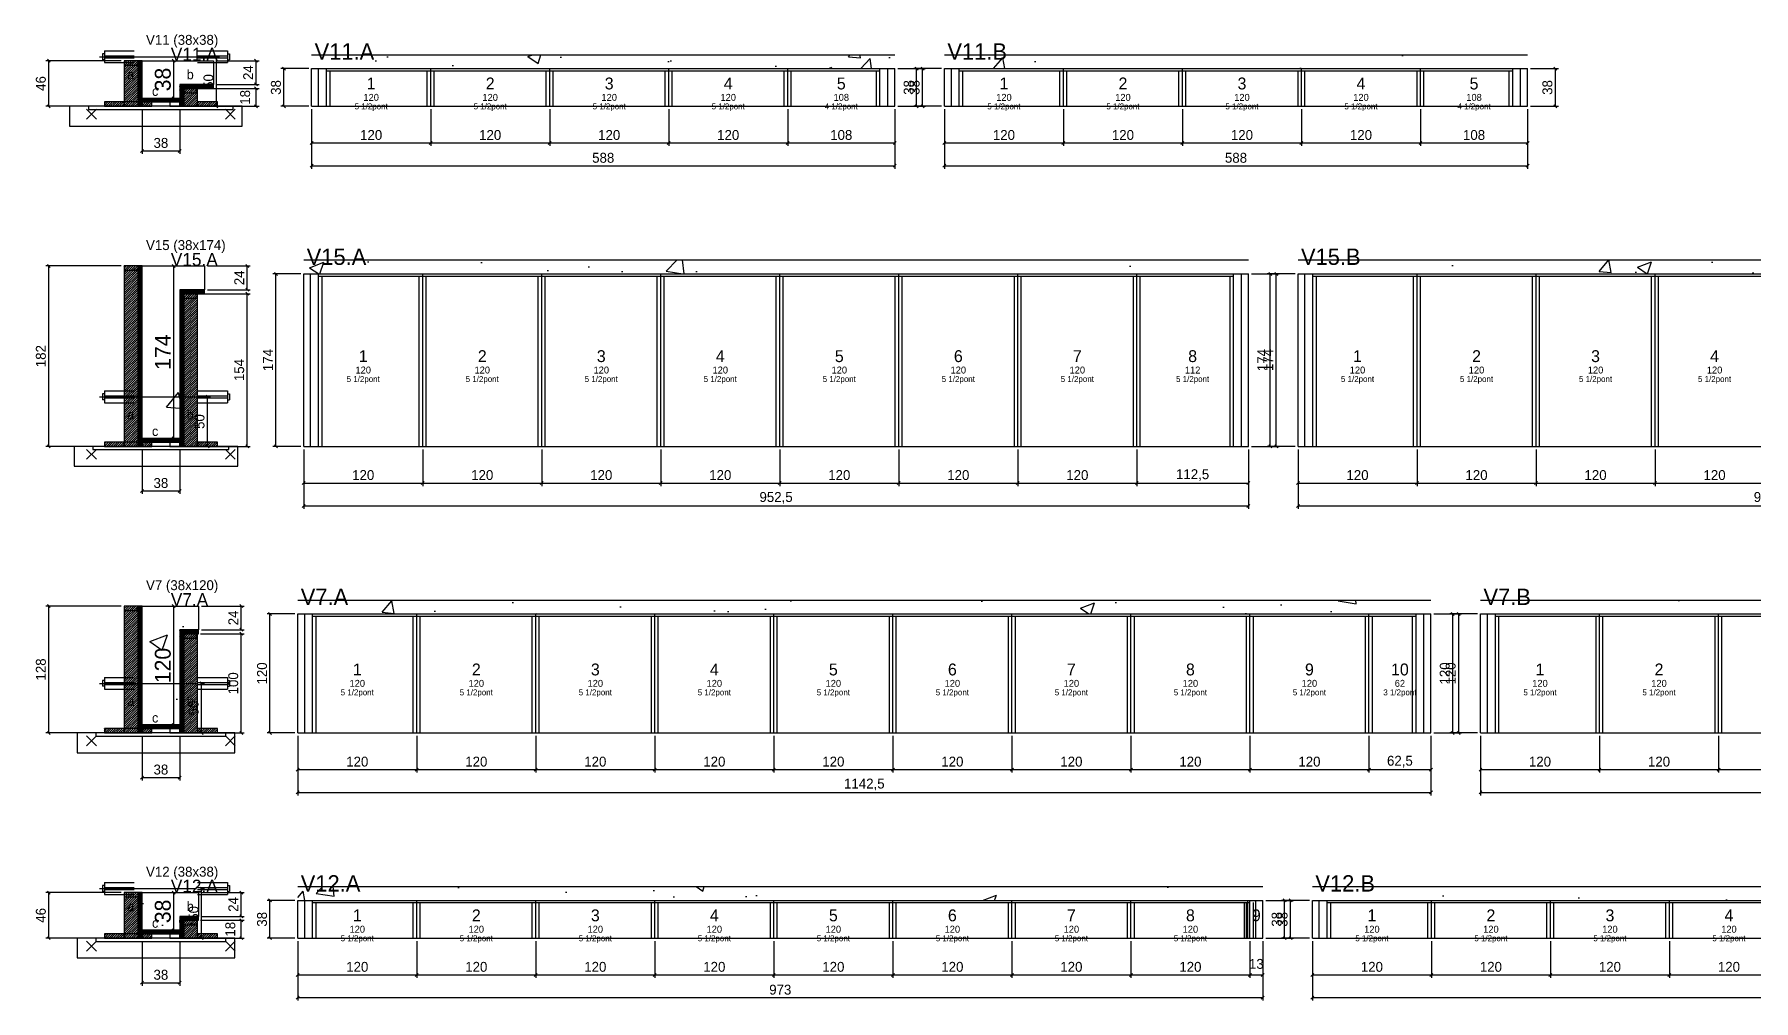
# Model space of a CAD drawing. Extents: x -69 to 3070, y -7854 to 1250.
# Drawn here: x -69 to 1665, y -1920 to -945 of the extents above; entities that cross this region are included whole.
import ezdxf
from ezdxf.enums import TextEntityAlignment as Align

# ---------------------------------------------------------------- set-up
doc = ezdxf.new("R2010")
doc.units = 0
for name, color, linetype in [('5', 5, 'Continuous'), ('barrote', 126, 'Continuous'), ('CONCRETO', 251, 'Continuous'), ('COTA', 241, 'Continuous'), ('Cota Seção (2x)', 241, 'Continuous'), ('detalhes', 7, 'Continuous'), ('Hachura', 251, 'Continuous'), ('Madeira', 126, 'Continuous'), ('NOMENCLATURA', 7, 'Continuous'), ('Painéis', 200, 'Continuous'), ('presilha', 224, 'Continuous'), ('SARR_2.2x7', 40, 'Continuous'), ('SARR_3.5x7', 81, 'Continuous'), ('SCO-LAJ', 224, 'Continuous'), ('TENSOR', 224, 'Continuous'), ('texto', 7, 'Continuous'), ('Texto Seção', 7, 'Continuous')]:
    doc.layers.add(name, color=color, linetype=linetype)
doc.dimstyles.new('PAINEL', dxfattribs={"dimtxt": 10, "dimasz": 3, "dimexe": 3, "dimexo": 3, "dimgap": 3, "dimtad": 1, "dimblk": 'OBLIQUE', "dimblk1": 'OBLIQUE', "dimcen": 2.5, "dimclrd": 4, "dimclre": 4, "dimclrt": 240, "dimazin": 3, "dimtfac": 1, "dimtmove": 0, "dimatfit": 3})
doc.dimstyles.new('SECAO2X', dxfattribs={"dimtxt": 16, "dimasz": 3, "dimexe": 3, "dimexo": 3, "dimgap": 3, "dimtad": 1, "dimblk": 'OBLIQUE', "dimblk1": 'OBLIQUE', "dimcen": 2.5, "dimclrd": 4, "dimclre": 4, "dimclrt": 240, "dimazin": 3, "dimtfac": 1, "dimtmove": 0, "dimatfit": 3})

# ---------------------------------------------------------------- blocks, each defined once
blk = doc.blocks.new('_OBLIQUE')
at = {"color": 0, "linetype": 'BYBLOCK'}
blk.add_line((-0.5, -0.5), (0.5, 0.5), dxfattribs=at)

msp = doc.modelspace()

# ---------------------------------------------------------------- hatches: boundary and pattern name
at = {"layer": 'Hachura'}
h = msp.add_hatch(dxfattribs=at)
h.set_pattern_fill('AR-CONC', scale=0.8)
h.paths.add_polyline_path([(211, -980), (799, -980), (799, -966), (211, -966)])
h = msp.add_hatch(dxfattribs=at)
h.set_pattern_fill('AR-CONC', scale=0.8)
h.paths.add_polyline_path([(849, -980), (1437, -980), (1437, -966), (849, -966)])
h = msp.add_hatch(dxfattribs=at)
h.set_pattern_fill('ANSI31', scale=0.5)
h.paths.add_polyline_path([(22, -1018), (36, -1018), (36, -972), (22, -972)])
h = msp.add_hatch(dxfattribs=at)
h.set_pattern_fill('ANSI31', scale=0.5)
h.paths.add_polyline_path([(22, -976.4), (36, -976.4), (36, -972), (22, -972)])
h = msp.add_hatch(dxfattribs=at)
h.set_pattern_fill('SOLID')
h.paths.add_polyline_path([(36, -1018), (40, -1018), (40, -972), (36, -972)])
h = msp.add_hatch(dxfattribs=at)
h.set_pattern_fill('AR-CONC')
h.paths.add_polyline_path([(40, -1010), (40, -972), (111.99, -972), (111.99, -996), (78, -996), (78, -1010)])
h = msp.add_hatch(dxfattribs=at)
h.set_pattern_fill('SOLID')
h.paths.add_polyline_path([(78, -1000), (111.99, -1000), (111.99, -996), (78, -996)])
h = msp.add_hatch(dxfattribs=at)
h.set_pattern_fill('SOLID')
h.paths.add_polyline_path([(78, -1018), (82, -1018), (82, -1000), (78, -1000)])
h = msp.add_hatch(dxfattribs=at)
h.set_pattern_fill('ANSI31', scale=0.5)
h.paths.add_polyline_path([(82, -1018), (96, -1018), (96, -1000), (82, -1000)])
h = msp.add_hatch(dxfattribs=at)
h.set_pattern_fill('ANSI31', scale=0.5)
h.paths.add_polyline_path([(82, -1004.4), (96, -1004.4), (96, -1000), (82, -1000)])
h = msp.add_hatch(dxfattribs=at)
h.set_pattern_fill('ANSI31', scale=0.5)
h.paths.add_polyline_path([(2, -1018), (22, -1018), (22, -1013.6), (2, -1013.6)])
h = msp.add_hatch(dxfattribs=at)
h.set_pattern_fill('SOLID')
h.paths.add_polyline_path([(40, -1013.6), (78, -1013.6), (78, -1010), (40, -1010)])
h = msp.add_hatch(dxfattribs=at)
h.set_pattern_fill('ANSI31', scale=0.5)
h.paths.add_polyline_path([(40, -1018), (50, -1018), (50, -1013.6), (40, -1013.6)])
h = msp.add_hatch(dxfattribs=at)
h.set_pattern_fill('ANSI31', scale=0.5)
h.paths.add_polyline_path([(96, -1018), (116, -1018), (116, -1013.6), (96, -1013.6)])
h = msp.add_hatch(dxfattribs=at)
h.set_pattern_fill('AR-CONC', scale=0.8)
h.paths.add_polyline_path([(203, -1187), (1155.5, -1187), (1155.5, -1173), (203, -1173)])
h = msp.add_hatch(dxfattribs=at)
h.set_pattern_fill('AR-CONC', scale=0.8)
h.paths.add_polyline_path([(1205.5, -1187), (2158, -1187), (2158, -1173), (1205.5, -1173)])
h = msp.add_hatch(dxfattribs=at)
h.set_pattern_fill('ANSI31', scale=0.5)
h.paths.add_polyline_path([(22, -1361), (36, -1361), (36, -1179), (22, -1179)])
h = msp.add_hatch(dxfattribs=at)
h.set_pattern_fill('ANSI31', scale=0.5)
h.paths.add_polyline_path([(22, -1183.4), (36, -1183.4), (36, -1179), (22, -1179)])
h = msp.add_hatch(dxfattribs=at)
h.set_pattern_fill('SOLID')
h.paths.add_polyline_path([(36, -1361), (40, -1361), (40, -1179), (36, -1179)])
h = msp.add_hatch(dxfattribs=at)
h.set_pattern_fill('AR-CONC')
h.paths.add_polyline_path([(40, -1353), (40, -1179), (103, -1179), (103, -1203), (78, -1203), (78, -1353)])
h = msp.add_hatch(dxfattribs=at)
h.set_pattern_fill('SOLID')
h.paths.add_polyline_path([(78, -1207), (103, -1207), (103, -1203), (78, -1203)])
h = msp.add_hatch(dxfattribs=at)
h.set_pattern_fill('SOLID')
h.paths.add_polyline_path([(78, -1361), (82, -1361), (82, -1207), (78, -1207)])
h = msp.add_hatch(dxfattribs=at)
h.set_pattern_fill('ANSI31', scale=0.5)
h.paths.add_polyline_path([(82, -1361), (96, -1361), (96, -1207), (82, -1207)])
h = msp.add_hatch(dxfattribs=at)
h.set_pattern_fill('ANSI31', scale=0.5)
h.paths.add_polyline_path([(82, -1211.4), (96, -1211.4), (96, -1207), (82, -1207)])
h = msp.add_hatch(dxfattribs=at)
h.set_pattern_fill('ANSI31', scale=0.5)
h.paths.add_polyline_path([(2, -1361), (22, -1361), (22, -1356.6), (2, -1356.6)])
h = msp.add_hatch(dxfattribs=at)
h.set_pattern_fill('SOLID')
h.paths.add_polyline_path([(40, -1356.6), (78, -1356.6), (78, -1353), (40, -1353)])
h = msp.add_hatch(dxfattribs=at)
h.set_pattern_fill('ANSI31', scale=0.5)
h.paths.add_polyline_path([(40, -1361), (50, -1361), (50, -1356.6), (40, -1356.6)])
h = msp.add_hatch(dxfattribs=at)
h.set_pattern_fill('ANSI31', scale=0.5)
h.paths.add_polyline_path([(96, -1361), (116, -1361), (116, -1356.6), (96, -1356.6)])
h = msp.add_hatch(dxfattribs=at)
h.set_pattern_fill('ANSI31', scale=0.5)
h.paths.add_polyline_path([(22, -1650), (36, -1650), (36, -1522), (22, -1522)])
h = msp.add_hatch(dxfattribs=at)
h.set_pattern_fill('ANSI31', scale=0.5)
h.paths.add_polyline_path([(22, -1526.4), (36, -1526.4), (36, -1522), (22, -1522)])
h = msp.add_hatch(dxfattribs=at)
h.set_pattern_fill('SOLID')
h.paths.add_polyline_path([(36, -1650), (40, -1650), (40, -1522), (36, -1522)])
h = msp.add_hatch(dxfattribs=at)
h.set_pattern_fill('AR-CONC')
h.paths.add_polyline_path([(40, -1642), (40, -1522), (97, -1522), (97, -1546), (78, -1546), (78, -1642)])
h = msp.add_hatch(dxfattribs=at)
h.set_pattern_fill('AR-CONC', scale=0.8)
h.paths.add_polyline_path([(197, -1530), (1339.5, -1530), (1339.5, -1516), (197, -1516)])
h = msp.add_hatch(dxfattribs=at)
h.set_pattern_fill('AR-CONC', scale=0.8)
h.paths.add_polyline_path([(1389.5, -1530), (2532, -1530), (2532, -1516), (1389.5, -1516)])
h = msp.add_hatch(dxfattribs=at)
h.set_pattern_fill('SOLID')
h.paths.add_polyline_path([(78, -1550), (97, -1550), (97, -1546), (78, -1546)])
h = msp.add_hatch(dxfattribs=at)
h.set_pattern_fill('SOLID')
h.paths.add_polyline_path([(78, -1650), (82, -1650), (82, -1550), (78, -1550)])
h = msp.add_hatch(dxfattribs=at)
h.set_pattern_fill('ANSI31', scale=0.5)
h.paths.add_polyline_path([(82, -1650), (96, -1650), (96, -1550), (82, -1550)])
h = msp.add_hatch(dxfattribs=at)
h.set_pattern_fill('ANSI31', scale=0.5)
h.paths.add_polyline_path([(82, -1554.4), (96, -1554.4), (96, -1550), (82, -1550)])
h = msp.add_hatch(dxfattribs=at)
h.set_pattern_fill('ANSI31', scale=0.5)
h.paths.add_polyline_path([(2, -1650), (22, -1650), (22, -1645.6), (2, -1645.6)])
h = msp.add_hatch(dxfattribs=at)
h.set_pattern_fill('SOLID')
h.paths.add_polyline_path([(40, -1645.6), (78, -1645.6), (78, -1642), (40, -1642)])
h = msp.add_hatch(dxfattribs=at)
h.set_pattern_fill('ANSI31', scale=0.5)
h.paths.add_polyline_path([(40, -1650), (50, -1650), (50, -1645.6), (40, -1645.6)])
h = msp.add_hatch(dxfattribs=at)
h.set_pattern_fill('ANSI31', scale=0.5)
h.paths.add_polyline_path([(96, -1650), (116, -1650), (116, -1645.6), (96, -1645.6)])
h = msp.add_hatch(dxfattribs=at)
h.set_pattern_fill('ANSI31', scale=0.5)
h.paths.add_polyline_path([(22, -1857), (36, -1857), (36, -1811), (22, -1811)])
h = msp.add_hatch(dxfattribs=at)
h.set_pattern_fill('ANSI31', scale=0.5)
h.paths.add_polyline_path([(22, -1815.4), (36, -1815.4), (36, -1811), (22, -1811)])
h = msp.add_hatch(dxfattribs=at)
h.set_pattern_fill('SOLID')
h.paths.add_polyline_path([(36, -1857), (40, -1857), (40, -1811), (36, -1811)])
h = msp.add_hatch(dxfattribs=at)
h.set_pattern_fill('AR-CONC')
h.paths.add_polyline_path([(40, -1849), (40, -1811), (97, -1811), (97, -1835), (78, -1835), (78, -1849)])
h = msp.add_hatch(dxfattribs=at)
h.set_pattern_fill('AR-CONC', scale=0.8)
h.paths.add_polyline_path([(197, -1819), (1170, -1819), (1170, -1805), (197, -1805)])
h = msp.add_hatch(dxfattribs=at)
h.set_pattern_fill('AR-CONC', scale=0.8)
h.paths.add_polyline_path([(1220, -1819), (2193, -1819), (2193, -1805), (1220, -1805)])
h = msp.add_hatch(dxfattribs=at)
h.set_pattern_fill('SOLID')
h.paths.add_polyline_path([(78, -1839), (97, -1839), (97, -1835), (78, -1835)])
h = msp.add_hatch(dxfattribs=at)
h.set_pattern_fill('ANSI31', scale=0.5)
h.paths.add_polyline_path([(2, -1857), (22, -1857), (22, -1852.6), (2, -1852.6)])
h = msp.add_hatch(dxfattribs=at)
h.set_pattern_fill('SOLID')
h.paths.add_polyline_path([(40, -1852.6), (78, -1852.6), (78, -1849), (40, -1849)])
h = msp.add_hatch(dxfattribs=at)
h.set_pattern_fill('ANSI31', scale=0.5)
h.paths.add_polyline_path([(40, -1857), (50, -1857), (50, -1852.6), (40, -1852.6)])
h = msp.add_hatch(dxfattribs=at)
h.set_pattern_fill('SOLID')
h.paths.add_polyline_path([(78, -1857), (82, -1857), (82, -1839), (78, -1839)])
h = msp.add_hatch(dxfattribs=at)
h.set_pattern_fill('ANSI31', scale=0.5)
h.paths.add_polyline_path([(82, -1857), (96, -1857), (96, -1839), (82, -1839)])
h = msp.add_hatch(dxfattribs=at)
h.set_pattern_fill('ANSI31', scale=0.5)
h.paths.add_polyline_path([(82, -1843.4), (96, -1843.4), (96, -1839), (82, -1839)])
h = msp.add_hatch(dxfattribs=at)
h.set_pattern_fill('ANSI31', scale=0.5)
h.paths.add_polyline_path([(96, -1857), (116, -1857), (116, -1852.6), (96, -1852.6)])

# ---------------------------------------------------------------- linework, layer by layer
for p, q in [((0, -965), (0, -971)), ((2, -965), (0, -965)), ((2, -962), (32, -962)), ((2, -962), (2, -974)), ((2, -967), (32, -967)), ((2, -969), (32, -969)), ((96, -962), (126, -962)), ((96, -967), (126, -967)), ((96, -969), (126, -969)), ((126, -962), (126, -974)), ((126, -965), (128, -965)), ((128, -965), (128, -971)), ((2, -971), (0, -971)), ((2, -974), (32, -974)), ((96, -974), (126, -974)), ((126, -971), (128, -971)), ((0, -1308), (0, -1314)), ((2, -1308), (0, -1308)), ((2, -1314), (0, -1314)), ((2, -1305), (32, -1305)), ((2, -1305), (2, -1317)), ((2, -1310), (32, -1310)), ((2, -1312), (32, -1312)), ((2, -1317), (32, -1317)), ((96, -1305), (126, -1305)), ((96, -1310), (126, -1310)), ((96, -1312), (126, -1312)), ((96, -1317), (126, -1317)), ((126, -1305), (126, -1317)), ((126, -1308), (128, -1308)), ((126, -1314), (128, -1314)), ((128, -1308), (128, -1314)), ((2, -1594), (32, -1594)), ((2, -1594), (2, -1606)), ((96, -1594), (126, -1594)), ((126, -1594), (126, -1606)), ((0, -1597), (0, -1603)), ((2, -1597), (0, -1597)), ((2, -1603), (0, -1603)), ((2, -1599), (32, -1599)), ((2, -1601), (32, -1601)), ((2, -1606), (32, -1606)), ((96, -1599), (126, -1599)), ((96, -1601), (126, -1601)), ((96, -1606), (126, -1606)), ((126, -1597), (128, -1597)), ((126, -1603), (128, -1603)), ((128, -1597), (128, -1603)), ((2, -1801), (32, -1801)), ((2, -1801), (2, -1813)), ((96, -1801), (126, -1801)), ((126, -1801), (126, -1813)), ((0, -1804), (0, -1810)), ((2, -1804), (0, -1804)), ((2, -1810), (0, -1810)), ((2, -1806), (32, -1806)), ((2, -1808), (32, -1808)), ((2, -1813), (32, -1813)), ((96, -1806), (126, -1806)), ((96, -1808), (126, -1808)), ((96, -1813), (126, -1813)), ((126, -1804), (128, -1804)), ((126, -1810), (128, -1810)), ((128, -1804), (128, -1810))]:
    msp.add_line(p, q)
at = {"layer": 'barrote'}
for points in [[(-32.995, -1038), (140.995, -1038), (140.995, -1018), (-32.995, -1018)], [(-28.5, -1381), (136.5, -1381), (136.5, -1361), (-28.5, -1361)], [(-25.5, -1670), (133.5, -1670), (133.5, -1650), (-25.5, -1650)], [(-25.5, -1877), (133.5, -1877), (133.5, -1857), (-25.5, -1857)]]:
    msp.add_lwpolyline(points, close=True, dxfattribs=at)
at = {"layer": 'CONCRETO'}
for p, q in [((211, -966), (799, -966)), ((849, -966), (1437, -966)), ((203, -1173), (1155.5, -1173)), ((1205.5, -1173), (2158, -1173)), ((197, -1516), (1339.5, -1516)), ((1389.5, -1516), (2532, -1516)), ((197, -1805), (1170, -1805)), ((1220, -1805), (2193, -1805))]:
    msp.add_line(p, q, dxfattribs=at)
for points in [[(40, -1010), (40, -972), (111.99, -972), (111.99, -996), (78, -996), (78, -1010)], [(40, -1353), (40, -1179), (103, -1179), (103, -1203), (78, -1203), (78, -1353)], [(40, -1642), (40, -1522), (97, -1522), (97, -1546), (78, -1546), (78, -1642)], [(40, -1849), (40, -1811), (97, -1811), (97, -1835), (78, -1835), (78, -1849)]]:
    msp.add_lwpolyline(points, close=True, dxfattribs=at)
at = {"layer": 'Madeira'}
for points in [[(22, -1018), (36, -1018), (36, -972), (22, -972)], [(22, -976.4), (36, -976.4), (36, -972), (22, -972)], [(82, -1018), (96, -1018), (96, -1000), (82, -1000)], [(82, -1004.4), (96, -1004.4), (96, -1000), (82, -1000)], [(2, -1018), (22, -1018), (22, -1013.6), (2, -1013.6)], [(22, -1018), (36, -1018), (36, -1013.6), (22, -1013.6)], [(40, -1018), (50, -1018), (50, -1013.6), (40, -1013.6)], [(68, -1018), (78, -1018), (78, -1013.6), (68, -1013.6)], [(96, -1018), (116, -1018), (116, -1013.6), (96, -1013.6)], [(22, -1361), (36, -1361), (36, -1179), (22, -1179)], [(22, -1183.4), (36, -1183.4), (36, -1179), (22, -1179)], [(82, -1361), (96, -1361), (96, -1207), (82, -1207)], [(82, -1211.4), (96, -1211.4), (96, -1207), (82, -1207)], [(2, -1361), (22, -1361), (22, -1356.6), (2, -1356.6)], [(22, -1361), (36, -1361), (36, -1356.6), (22, -1356.6)], [(40, -1361), (50, -1361), (50, -1356.6), (40, -1356.6)], [(68, -1361), (78, -1361), (78, -1356.6), (68, -1356.6)], [(96, -1361), (116, -1361), (116, -1356.6), (96, -1356.6)], [(22, -1650), (36, -1650), (36, -1522), (22, -1522)], [(22, -1526.4), (36, -1526.4), (36, -1522), (22, -1522)], [(82, -1650), (96, -1650), (96, -1550), (82, -1550)], [(82, -1554.4), (96, -1554.4), (96, -1550), (82, -1550)], [(2, -1650), (22, -1650), (22, -1645.6), (2, -1645.6)], [(22, -1650), (36, -1650), (36, -1645.6), (22, -1645.6)], [(40, -1650), (50, -1650), (50, -1645.6), (40, -1645.6)], [(68, -1650), (78, -1650), (78, -1645.6), (68, -1645.6)], [(96, -1650), (116, -1650), (116, -1645.6), (96, -1645.6)], [(22, -1857), (36, -1857), (36, -1811), (22, -1811)], [(22, -1815.4), (36, -1815.4), (36, -1811), (22, -1811)], [(2, -1857), (22, -1857), (22, -1852.6), (2, -1852.6)], [(22, -1857), (36, -1857), (36, -1852.6), (22, -1852.6)], [(40, -1857), (50, -1857), (50, -1852.6), (40, -1852.6)], [(68, -1857), (78, -1857), (78, -1852.6), (68, -1852.6)], [(82, -1857), (96, -1857), (96, -1839), (82, -1839)], [(82, -1843.4), (96, -1843.4), (96, -1839), (82, -1839)], [(96, -1857), (116, -1857), (116, -1852.6), (96, -1852.6)]]:
    msp.add_lwpolyline(points, close=True, dxfattribs=at)
at = {"layer": 'Painéis'}
for p, q in [((211, -980), (799, -980)), ((211, -980), (331, -980)), ((211, -1018), (211, -980)), ((331, -1018), (331, -980)), ((331, -980), (451, -980)), ((331, -1018), (331, -980)), ((451, -1018), (451, -980)), ((451, -980), (571, -980)), ((451, -1018), (451, -980)), ((571, -1018), (571, -980)), ((571, -980), (691, -980)), ((571, -1018), (571, -980)), ((691, -1018), (691, -980)), ((691, -980), (799, -980)), ((691, -1018), (691, -980)), ((799, -1018), (799, -980)), ((849, -980), (1437, -980)), ((849, -980), (969, -980)), ((849, -1018), (849, -980)), ((969, -1018), (969, -980)), ((969, -980), (1089, -980)), ((969, -1018), (969, -980)), ((1089, -1018), (1089, -980)), ((1089, -980), (1209, -980)), ((1089, -1018), (1089, -980)), ((1209, -1018), (1209, -980)), ((1209, -980), (1329, -980)), ((1209, -1018), (1209, -980)), ((1329, -1018), (1329, -980)), ((1329, -980), (1437, -980)), ((1329, -1018), (1329, -980)), ((1437, -1018), (1437, -980)), ((211, -1018), (799, -1018)), ((211, -1018), (331, -1018)), ((331, -1018), (451, -1018)), ((451, -1018), (571, -1018)), ((571, -1018), (691, -1018)), ((691, -1018), (799, -1018)), ((849, -1018), (1437, -1018)), ((849, -1018), (969, -1018)), ((969, -1018), (1089, -1018)), ((1089, -1018), (1209, -1018)), ((1209, -1018), (1329, -1018)), ((1329, -1018), (1437, -1018)), ((203, -1187), (1155.5, -1187)), ((203, -1187), (323, -1187)), ((203, -1361), (203, -1187)), ((323, -1361), (323, -1187)), ((323, -1187), (443, -1187)), ((323, -1361), (323, -1187)), ((443, -1361), (443, -1187)), ((443, -1187), (563, -1187)), ((443, -1361), (443, -1187)), ((563, -1361), (563, -1187)), ((563, -1187), (683, -1187)), ((563, -1361), (563, -1187)), ((683, -1361), (683, -1187)), ((683, -1187), (803, -1187)), ((683, -1361), (683, -1187)), ((803, -1361), (803, -1187)), ((803, -1187), (923, -1187)), ((803, -1361), (803, -1187)), ((923, -1361), (923, -1187)), ((923, -1187), (1043, -1187)), ((923, -1361), (923, -1187)), ((1043, -1361), (1043, -1187)), ((1043, -1187), (1155.5, -1187)), ((1043, -1361), (1043, -1187)), ((1155.5, -1361), (1155.5, -1187)), ((1205.5, -1187), (2158, -1187)), ((1205.5, -1187), (1325.5, -1187)), ((1205.5, -1361), (1205.5, -1187)), ((1325.5, -1361), (1325.5, -1187)), ((1325.5, -1187), (1445.5, -1187)), ((1325.5, -1361), (1325.5, -1187)), ((1445.5, -1361), (1445.5, -1187)), ((1445.5, -1187), (1565.5, -1187)), ((1445.5, -1361), (1445.5, -1187)), ((1565.5, -1361), (1565.5, -1187)), ((1565.5, -1187), (1685.5, -1187)), ((1565.5, -1361), (1565.5, -1187)), ((203, -1361), (1155.5, -1361)), ((203, -1361), (323, -1361)), ((323, -1361), (443, -1361)), ((443, -1361), (563, -1361)), ((563, -1361), (683, -1361)), ((683, -1361), (803, -1361)), ((803, -1361), (923, -1361)), ((923, -1361), (1043, -1361)), ((1043, -1361), (1155.5, -1361)), ((1205.5, -1361), (2158, -1361)), ((1205.5, -1361), (1325.5, -1361)), ((1325.5, -1361), (1445.5, -1361)), ((1445.5, -1361), (1565.5, -1361)), ((1565.5, -1361), (1685.5, -1361)), ((197, -1530), (1339.5, -1530)), ((197, -1530), (317, -1530)), ((197, -1650), (197, -1530)), ((317, -1650), (317, -1530)), ((317, -1530), (437, -1530)), ((317, -1650), (317, -1530)), ((437, -1650), (437, -1530)), ((437, -1530), (557, -1530)), ((437, -1650), (437, -1530)), ((557, -1650), (557, -1530)), ((557, -1530), (677, -1530)), ((557, -1650), (557, -1530)), ((677, -1650), (677, -1530)), ((677, -1530), (797, -1530)), ((677, -1650), (677, -1530)), ((797, -1650), (797, -1530)), ((797, -1530), (917, -1530)), ((797, -1650), (797, -1530)), ((917, -1650), (917, -1530)), ((917, -1530), (1037, -1530)), ((917, -1650), (917, -1530)), ((1037, -1650), (1037, -1530)), ((1037, -1530), (1157, -1530)), ((1037, -1650), (1037, -1530)), ((1157, -1650), (1157, -1530)), ((1157, -1530), (1277, -1530)), ((1157, -1650), (1157, -1530)), ((1277, -1650), (1277, -1530)), ((1277, -1530), (1339.5, -1530)), ((1277, -1650), (1277, -1530)), ((1339.5, -1650), (1339.5, -1530)), ((1389.5, -1530), (2532, -1530)), ((1389.5, -1530), (1509.5, -1530)), ((1389.5, -1650), (1389.5, -1530)), ((1509.5, -1650), (1509.5, -1530)), ((1509.5, -1530), (1629.5, -1530)), ((1509.5, -1650), (1509.5, -1530)), ((1629.5, -1650), (1629.5, -1530)), ((1629.5, -1530), (1749.5, -1530)), ((1629.5, -1650), (1629.5, -1530)), ((197, -1650), (1339.5, -1650)), ((197, -1650), (317, -1650)), ((317, -1650), (437, -1650)), ((437, -1650), (557, -1650)), ((557, -1650), (677, -1650)), ((677, -1650), (797, -1650)), ((797, -1650), (917, -1650)), ((917, -1650), (1037, -1650)), ((1037, -1650), (1157, -1650)), ((1157, -1650), (1277, -1650)), ((1277, -1650), (1339.5, -1650)), ((1389.5, -1650), (2532, -1650)), ((1389.5, -1650), (1509.5, -1650)), ((1509.5, -1650), (1629.5, -1650)), ((1629.5, -1650), (1749.5, -1650)), ((197, -1819), (1170, -1819)), ((197, -1819), (317, -1819)), ((197, -1857), (197, -1819)), ((317, -1857), (317, -1819)), ((317, -1819), (437, -1819)), ((317, -1857), (317, -1819)), ((437, -1857), (437, -1819)), ((437, -1819), (557, -1819)), ((437, -1857), (437, -1819)), ((557, -1857), (557, -1819)), ((557, -1819), (677, -1819)), ((557, -1857), (557, -1819)), ((677, -1857), (677, -1819)), ((677, -1819), (797, -1819)), ((677, -1857), (677, -1819)), ((797, -1857), (797, -1819)), ((797, -1819), (917, -1819)), ((797, -1857), (797, -1819)), ((917, -1857), (917, -1819)), ((917, -1819), (1037, -1819)), ((917, -1857), (917, -1819)), ((1037, -1857), (1037, -1819)), ((1037, -1819), (1157, -1819)), ((1037, -1857), (1037, -1819)), ((1157, -1857), (1157, -1819)), ((1157, -1819), (1170, -1819)), ((1157, -1857), (1157, -1819)), ((1170, -1857), (1170, -1819)), ((1220, -1819), (2193, -1819)), ((1220, -1819), (1340, -1819)), ((1220, -1857), (1220, -1819)), ((1340, -1857), (1340, -1819)), ((1340, -1819), (1460, -1819)), ((1340, -1857), (1340, -1819)), ((1460, -1857), (1460, -1819)), ((1460, -1819), (1580, -1819)), ((1460, -1857), (1460, -1819)), ((1580, -1857), (1580, -1819)), ((1580, -1819), (1700, -1819)), ((1580, -1857), (1580, -1819)), ((197, -1857), (1170, -1857)), ((197, -1857), (317, -1857)), ((317, -1857), (437, -1857)), ((437, -1857), (557, -1857)), ((557, -1857), (677, -1857)), ((677, -1857), (797, -1857)), ((797, -1857), (917, -1857)), ((917, -1857), (1037, -1857)), ((1037, -1857), (1157, -1857)), ((1157, -1857), (1170, -1857)), ((1220, -1857), (2193, -1857)), ((1220, -1857), (1340, -1857)), ((1340, -1857), (1460, -1857)), ((1460, -1857), (1580, -1857)), ((1580, -1857), (1700, -1857))]:
    msp.add_line(p, q, dxfattribs=at)
at = {"layer": 'Painéis', "color": 0}
for p, q in [((331, -1018), (331, -980)), ((451, -1018), (451, -980)), ((571, -1018), (571, -980)), ((691, -1018), (691, -980)), ((969, -1018), (969, -980)), ((1089, -1018), (1089, -980)), ((1209, -1018), (1209, -980)), ((1329, -1018), (1329, -980)), ((323, -1361), (323, -1187)), ((443, -1361), (443, -1187)), ((563, -1361), (563, -1187)), ((683, -1361), (683, -1187)), ((803, -1361), (803, -1187)), ((923, -1361), (923, -1187)), ((1043, -1361), (1043, -1187)), ((1325.5, -1361), (1325.5, -1187)), ((1445.5, -1361), (1445.5, -1187)), ((1565.5, -1361), (1565.5, -1187)), ((317, -1650), (317, -1530)), ((437, -1650), (437, -1530)), ((557, -1650), (557, -1530)), ((677, -1650), (677, -1530)), ((797, -1650), (797, -1530)), ((917, -1650), (917, -1530)), ((1037, -1650), (1037, -1530)), ((1157, -1650), (1157, -1530)), ((1277, -1650), (1277, -1530)), ((1509.5, -1650), (1509.5, -1530)), ((1629.5, -1650), (1629.5, -1530)), ((317, -1857), (317, -1819)), ((437, -1857), (437, -1819)), ((557, -1857), (557, -1819)), ((677, -1857), (677, -1819)), ((797, -1857), (797, -1819)), ((917, -1857), (917, -1819)), ((1037, -1857), (1037, -1819)), ((1157, -1857), (1157, -1819)), ((1340, -1857), (1340, -1819)), ((1460, -1857), (1460, -1819)), ((1580, -1857), (1580, -1819))]:
    msp.add_line(p, q, dxfattribs=at)
at = {"layer": 'Painéis'}
for points in [[(36, -1018), (40, -1018), (40, -972), (36, -972)], [(78, -1000), (111.99, -1000), (111.99, -996), (78, -996)], [(78, -1018), (82, -1018), (82, -1000), (78, -1000)], [(40, -1013.6), (78, -1013.6), (78, -1010), (40, -1010)], [(36, -1361), (40, -1361), (40, -1179), (36, -1179)], [(78, -1207), (103, -1207), (103, -1203), (78, -1203)], [(78, -1361), (82, -1361), (82, -1207), (78, -1207)], [(40, -1356.6), (78, -1356.6), (78, -1353), (40, -1353)], [(36, -1650), (40, -1650), (40, -1522), (36, -1522)], [(78, -1550), (97, -1550), (97, -1546), (78, -1546)], [(78, -1650), (82, -1650), (82, -1550), (78, -1550)], [(40, -1645.6), (78, -1645.6), (78, -1642), (40, -1642)], [(36, -1857), (40, -1857), (40, -1811), (36, -1811)], [(78, -1839), (97, -1839), (97, -1835), (78, -1835)], [(40, -1852.6), (78, -1852.6), (78, -1849), (40, -1849)], [(78, -1857), (82, -1857), (82, -1839), (78, -1839)]]:
    msp.add_lwpolyline(points, close=True, dxfattribs=at)
at = {"layer": 'presilha'}
for p, q in [((-16, -1031), (-6, -1021)), ((-16, -1021), (-6, -1031)), ((124, -1031), (134, -1021)), ((124, -1021), (134, -1031)), ((-16, -1374), (-6, -1364)), ((-16, -1364), (-6, -1374)), ((124, -1374), (134, -1364)), ((124, -1364), (134, -1374)), ((-16, -1663), (-6, -1653)), ((-16, -1653), (-6, -1663)), ((124, -1663), (134, -1653)), ((124, -1653), (134, -1663)), ((-16, -1870), (-6, -1860)), ((-16, -1860), (-6, -1870)), ((124, -1870), (134, -1860)), ((124, -1860), (134, -1870))]:
    msp.add_line(p, q, dxfattribs=at)
at = {"layer": 'SARR_2.2x7'}
for p, q in [((218, -1018), (218, -980)), ((226, -982.2), (331, -982.2)), ((331, -982.2), (451, -982.2)), ((451, -982.2), (571, -982.2)), ((571, -982.2), (691, -982.2)), ((691, -982.2), (784, -982.2)), ((792, -1018), (792, -980)), ((856, -1018), (856, -980)), ((864, -982.2), (969, -982.2)), ((969, -982.2), (1089, -982.2)), ((1089, -982.2), (1209, -982.2)), ((1209, -982.2), (1329, -982.2)), ((1329, -982.2), (1422, -982.2)), ((1430, -1018), (1430, -980)), ((210, -1361), (210, -1187)), ((218, -1189.2), (323, -1189.2)), ((323, -1189.2), (443, -1189.2)), ((443, -1189.2), (563, -1189.2)), ((563, -1189.2), (683, -1189.2)), ((683, -1189.2), (803, -1189.2)), ((803, -1189.2), (923, -1189.2)), ((923, -1189.2), (1043, -1189.2)), ((1043, -1189.2), (1140.5, -1189.2)), ((1148.5, -1361), (1148.5, -1187)), ((1212.5, -1361), (1212.5, -1187)), ((1220.5, -1189.2), (1325.5, -1189.2)), ((1325.5, -1189.2), (1445.5, -1189.2)), ((1445.5, -1189.2), (1565.5, -1189.2)), ((1565.5, -1189.2), (1685.5, -1189.2)), ((204, -1650), (204, -1530)), ((212, -1532.2), (317, -1532.2)), ((317, -1532.2), (437, -1532.2)), ((437, -1532.2), (557, -1532.2)), ((557, -1532.2), (677, -1532.2)), ((677, -1532.2), (797, -1532.2)), ((797, -1532.2), (917, -1532.2)), ((917, -1532.2), (1037, -1532.2)), ((1037, -1532.2), (1157, -1532.2)), ((1157, -1532.2), (1277, -1532.2)), ((1277, -1532.2), (1324.5, -1532.2)), ((1332.5, -1650), (1332.5, -1530)), ((1396.5, -1650), (1396.5, -1530)), ((1404.5, -1532.2), (1509.5, -1532.2)), ((1509.5, -1532.2), (1629.5, -1532.2)), ((1629.5, -1532.2), (1749.5, -1532.2)), ((204, -1857), (204, -1819)), ((1163, -1857), (1163, -1819)), ((1227, -1857), (1227, -1819)), ((212, -1821.2), (317, -1821.2)), ((317, -1821.2), (437, -1821.2)), ((437, -1821.2), (557, -1821.2)), ((557, -1821.2), (677, -1821.2)), ((677, -1821.2), (797, -1821.2)), ((797, -1821.2), (917, -1821.2)), ((917, -1821.2), (1037, -1821.2)), ((1037, -1821.2), (1157, -1821.2)), ((1235, -1821.2), (1340, -1821.2)), ((1340, -1821.2), (1460, -1821.2)), ((1460, -1821.2), (1580, -1821.2)), ((1580, -1821.2), (1700, -1821.2))]:
    msp.add_line(p, q, dxfattribs=at)
at = {"layer": 'SARR_3.5x7'}
for p, q in [((226, -1018), (226, -980)), ((229.5, -1018), (229.5, -982.2)), ((327.5, -1018), (327.5, -982.2)), ((331, -1018), (331, -980)), ((331, -1018), (331, -980)), ((334.5, -1018), (334.5, -982.2)), ((447.5, -1018), (447.5, -982.2)), ((451, -1018), (451, -980)), ((451, -1018), (451, -980)), ((454.5, -1018), (454.5, -982.2)), ((567.5, -1018), (567.5, -982.2)), ((571, -1018), (571, -980)), ((571, -1018), (571, -980)), ((574.5, -1018), (574.5, -982.2)), ((687.5, -1018), (687.5, -982.2)), ((691, -1018), (691, -980)), ((691, -1018), (691, -980)), ((694.5, -1018), (694.5, -982.2)), ((780.5, -1018), (780.5, -982.2)), ((784, -1018), (784, -980)), ((864, -1018), (864, -980)), ((867.5, -1018), (867.5, -982.2)), ((965.5, -1018), (965.5, -982.2)), ((969, -1018), (969, -980)), ((969, -1018), (969, -980)), ((972.5, -1018), (972.5, -982.2)), ((1085.5, -1018), (1085.5, -982.2)), ((1089, -1018), (1089, -980)), ((1089, -1018), (1089, -980)), ((1092.5, -1018), (1092.5, -982.2)), ((1205.5, -1018), (1205.5, -982.2)), ((1209, -1018), (1209, -980)), ((1209, -1018), (1209, -980)), ((1212.5, -1018), (1212.5, -982.2)), ((1325.5, -1018), (1325.5, -982.2)), ((1329, -1018), (1329, -980)), ((1329, -1018), (1329, -980)), ((1332.5, -1018), (1332.5, -982.2)), ((1418.5, -1018), (1418.5, -982.2)), ((1422, -1018), (1422, -980)), ((226, -1018), (229.5, -1018)), ((327.5, -1018), (331, -1018)), ((331, -1018), (334.5, -1018)), ((447.5, -1018), (451, -1018)), ((451, -1018), (454.5, -1018)), ((567.5, -1018), (571, -1018)), ((571, -1018), (574.5, -1018)), ((687.5, -1018), (691, -1018)), ((691, -1018), (694.5, -1018)), ((780.5, -1018), (784, -1018)), ((864, -1018), (867.5, -1018)), ((965.5, -1018), (969, -1018)), ((969, -1018), (972.5, -1018)), ((1085.5, -1018), (1089, -1018)), ((1089, -1018), (1092.5, -1018)), ((1205.5, -1018), (1209, -1018)), ((1209, -1018), (1212.5, -1018)), ((1325.5, -1018), (1329, -1018)), ((1329, -1018), (1332.5, -1018)), ((1418.5, -1018), (1422, -1018)), ((218, -1361), (218, -1187)), ((221.5, -1361), (221.5, -1189.2)), ((319.5, -1361), (319.5, -1189.2)), ((323, -1361), (323, -1187)), ((323, -1361), (323, -1187)), ((326.5, -1361), (326.5, -1189.2)), ((439.5, -1361), (439.5, -1189.2)), ((443, -1361), (443, -1187)), ((443, -1361), (443, -1187)), ((446.5, -1361), (446.5, -1189.2)), ((559.5, -1361), (559.5, -1189.2)), ((563, -1361), (563, -1187)), ((563, -1361), (563, -1187)), ((566.5, -1361), (566.5, -1189.2)), ((679.5, -1361), (679.5, -1189.2)), ((683, -1361), (683, -1187)), ((683, -1361), (683, -1187)), ((686.5, -1361), (686.5, -1189.2)), ((799.5, -1361), (799.5, -1189.2)), ((803, -1361), (803, -1187)), ((803, -1361), (803, -1187)), ((806.5, -1361), (806.5, -1189.2)), ((919.5, -1361), (919.5, -1189.2)), ((923, -1361), (923, -1187)), ((923, -1361), (923, -1187)), ((926.5, -1361), (926.5, -1189.2)), ((1039.5, -1361), (1039.5, -1189.2)), ((1043, -1361), (1043, -1187)), ((1043, -1361), (1043, -1187)), ((1046.5, -1361), (1046.5, -1189.2)), ((1137, -1361), (1137, -1189.2)), ((1140.5, -1361), (1140.5, -1187)), ((1220.5, -1361), (1220.5, -1187)), ((1224, -1361), (1224, -1189.2)), ((1322, -1361), (1322, -1189.2)), ((1325.5, -1361), (1325.5, -1187)), ((1325.5, -1361), (1325.5, -1187)), ((1329, -1361), (1329, -1189.2)), ((1442, -1361), (1442, -1189.2)), ((1445.5, -1361), (1445.5, -1187)), ((1445.5, -1361), (1445.5, -1187)), ((1449, -1361), (1449, -1189.2)), ((1562, -1361), (1562, -1189.2)), ((1565.5, -1361), (1565.5, -1187)), ((1565.5, -1361), (1565.5, -1187)), ((1569, -1361), (1569, -1189.2)), ((218, -1361), (221.5, -1361)), ((319.5, -1361), (323, -1361)), ((323, -1361), (326.5, -1361)), ((439.5, -1361), (443, -1361)), ((443, -1361), (446.5, -1361)), ((559.5, -1361), (563, -1361)), ((563, -1361), (566.5, -1361)), ((679.5, -1361), (683, -1361)), ((683, -1361), (686.5, -1361)), ((799.5, -1361), (803, -1361)), ((803, -1361), (806.5, -1361)), ((919.5, -1361), (923, -1361)), ((923, -1361), (926.5, -1361)), ((1039.5, -1361), (1043, -1361)), ((1043, -1361), (1046.5, -1361)), ((1137, -1361), (1140.5, -1361)), ((1220.5, -1361), (1224, -1361)), ((1322, -1361), (1325.5, -1361)), ((1325.5, -1361), (1329, -1361)), ((1442, -1361), (1445.5, -1361)), ((1445.5, -1361), (1449, -1361)), ((1562, -1361), (1565.5, -1361)), ((1565.5, -1361), (1569, -1361)), ((212, -1650), (212, -1530)), ((215.5, -1650), (215.5, -1532.2)), ((313.5, -1650), (313.5, -1532.2)), ((317, -1650), (317, -1530)), ((317, -1650), (317, -1530)), ((320.5, -1650), (320.5, -1532.2)), ((433.5, -1650), (433.5, -1532.2)), ((437, -1650), (437, -1530)), ((437, -1650), (437, -1530)), ((440.5, -1650), (440.5, -1532.2)), ((553.5, -1650), (553.5, -1532.2)), ((557, -1650), (557, -1530)), ((557, -1650), (557, -1530)), ((560.5, -1650), (560.5, -1532.2)), ((673.5, -1650), (673.5, -1532.2)), ((677, -1650), (677, -1530)), ((677, -1650), (677, -1530)), ((680.5, -1650), (680.5, -1532.2)), ((793.5, -1650), (793.5, -1532.2)), ((797, -1650), (797, -1530)), ((797, -1650), (797, -1530)), ((800.5, -1650), (800.5, -1532.2)), ((913.5, -1650), (913.5, -1532.2)), ((917, -1650), (917, -1530)), ((917, -1650), (917, -1530)), ((920.5, -1650), (920.5, -1532.2)), ((1033.5, -1650), (1033.5, -1532.2)), ((1037, -1650), (1037, -1530)), ((1037, -1650), (1037, -1530)), ((1040.5, -1650), (1040.5, -1532.2)), ((1153.5, -1650), (1153.5, -1532.2)), ((1157, -1650), (1157, -1530)), ((1157, -1650), (1157, -1530)), ((1160.5, -1650), (1160.5, -1532.2)), ((1273.5, -1650), (1273.5, -1532.2)), ((1277, -1650), (1277, -1530)), ((1277, -1650), (1277, -1530)), ((1280.5, -1650), (1280.5, -1532.2)), ((1321, -1650), (1321, -1532.2)), ((1324.5, -1650), (1324.5, -1530)), ((1404.5, -1650), (1404.5, -1530)), ((1408, -1650), (1408, -1532.2)), ((1506, -1650), (1506, -1532.2)), ((1509.5, -1650), (1509.5, -1530)), ((1509.5, -1650), (1509.5, -1530)), ((1513, -1650), (1513, -1532.2)), ((1626, -1650), (1626, -1532.2)), ((1629.5, -1650), (1629.5, -1530)), ((1629.5, -1650), (1629.5, -1530)), ((1633, -1650), (1633, -1532.2)), ((212, -1650), (215.5, -1650)), ((313.5, -1650), (317, -1650)), ((317, -1650), (320.5, -1650)), ((433.5, -1650), (437, -1650)), ((437, -1650), (440.5, -1650)), ((553.5, -1650), (557, -1650)), ((557, -1650), (560.5, -1650)), ((673.5, -1650), (677, -1650)), ((677, -1650), (680.5, -1650)), ((793.5, -1650), (797, -1650)), ((797, -1650), (800.5, -1650)), ((913.5, -1650), (917, -1650)), ((917, -1650), (920.5, -1650)), ((1033.5, -1650), (1037, -1650)), ((1037, -1650), (1040.5, -1650)), ((1153.5, -1650), (1157, -1650)), ((1157, -1650), (1160.5, -1650)), ((1273.5, -1650), (1277, -1650)), ((1277, -1650), (1280.5, -1650)), ((1321, -1650), (1324.5, -1650)), ((1404.5, -1650), (1408, -1650)), ((1506, -1650), (1509.5, -1650)), ((1509.5, -1650), (1513, -1650)), ((1626, -1650), (1629.5, -1650)), ((1629.5, -1650), (1633, -1650)), ((212, -1857), (212, -1819)), ((317, -1857), (317, -1819)), ((317, -1857), (317, -1819)), ((437, -1857), (437, -1819)), ((437, -1857), (437, -1819)), ((557, -1857), (557, -1819)), ((557, -1857), (557, -1819)), ((677, -1857), (677, -1819)), ((677, -1857), (677, -1819)), ((797, -1857), (797, -1819)), ((797, -1857), (797, -1819)), ((917, -1857), (917, -1819)), ((917, -1857), (917, -1819)), ((1037, -1857), (1037, -1819)), ((1037, -1857), (1037, -1819)), ((1155, -1857), (1155, -1819)), ((1157, -1857), (1157, -1819)), ((1157, -1857), (1157, -1819)), ((1235, -1857), (1235, -1819)), ((1340, -1857), (1340, -1819)), ((1340, -1857), (1340, -1819)), ((1460, -1857), (1460, -1819)), ((1460, -1857), (1460, -1819)), ((1580, -1857), (1580, -1819)), ((1580, -1857), (1580, -1819)), ((215.5, -1857), (215.5, -1821.2)), ((313.5, -1857), (313.5, -1821.2)), ((320.5, -1857), (320.5, -1821.2)), ((433.5, -1857), (433.5, -1821.2)), ((440.5, -1857), (440.5, -1821.2)), ((553.5, -1857), (553.5, -1821.2)), ((560.5, -1857), (560.5, -1821.2)), ((673.5, -1857), (673.5, -1821.2)), ((680.5, -1857), (680.5, -1821.2)), ((793.5, -1857), (793.5, -1821.2)), ((800.5, -1857), (800.5, -1821.2)), ((913.5, -1857), (913.5, -1821.2)), ((920.5, -1857), (920.5, -1821.2)), ((1033.5, -1857), (1033.5, -1821.2)), ((1040.5, -1857), (1040.5, -1821.2)), ((1151.5, -1857), (1151.5, -1821.2)), ((1153.5, -1857), (1153.5, -1821.2)), ((1160.5, -1857), (1160.5, -1821.2)), ((1238.5, -1857), (1238.5, -1821.2)), ((1336.5, -1857), (1336.5, -1821.2)), ((1343.5, -1857), (1343.5, -1821.2)), ((1456.5, -1857), (1456.5, -1821.2)), ((1463.5, -1857), (1463.5, -1821.2)), ((1576.5, -1857), (1576.5, -1821.2)), ((1583.5, -1857), (1583.5, -1821.2)), ((212, -1857), (215.5, -1857)), ((313.5, -1857), (317, -1857)), ((317, -1857), (320.5, -1857)), ((433.5, -1857), (437, -1857)), ((437, -1857), (440.5, -1857)), ((553.5, -1857), (557, -1857)), ((557, -1857), (560.5, -1857)), ((673.5, -1857), (677, -1857)), ((677, -1857), (680.5, -1857)), ((793.5, -1857), (797, -1857)), ((797, -1857), (800.5, -1857)), ((913.5, -1857), (917, -1857)), ((917, -1857), (920.5, -1857)), ((1033.5, -1857), (1037, -1857)), ((1037, -1857), (1040.5, -1857)), ((1151.5, -1857), (1155, -1857)), ((1153.5, -1857), (1157, -1857)), ((1157, -1857), (1160.5, -1857)), ((1235, -1857), (1238.5, -1857)), ((1336.5, -1857), (1340, -1857)), ((1340, -1857), (1343.5, -1857)), ((1456.5, -1857), (1460, -1857)), ((1460, -1857), (1463.5, -1857)), ((1576.5, -1857), (1580, -1857)), ((1580, -1857), (1583.5, -1857))]:
    msp.add_line(p, q, dxfattribs=at)
at = {"layer": 'SCO-LAJ'}
for points in [[(-13.995, -1021.2), (131.995, -1021.2), (131.995, -1018), (-13.995, -1018)], [(-9.5, -1364.2), (127.5, -1364.2), (127.5, -1361), (-9.5, -1361)], [(-6.5, -1653.2), (124.5, -1653.2), (124.5, -1650), (-6.5, -1650)], [(-6.5, -1860.2), (124.5, -1860.2), (124.5, -1857), (-6.5, -1857)]]:
    msp.add_lwpolyline(points, close=True, dxfattribs=at)
at = {"layer": 'TENSOR'}
for p, q in [((-3, -968), (109.99, -968)), ((-3, -1311), (101, -1311)), ((-3, -1600), (95, -1600)), ((-3, -1807), (95, -1807))]:
    msp.add_line(p, q, dxfattribs=at)

# ---------------------------------------------------------------- texts
at = {"layer": '5'}
for s, height, p in [('120', 7, (271, -1009)), ('1', 12, (271, -995)), ('120', 7, (391, -1009)), ('2', 12, (391, -995)), ('120', 7, (511, -1009)), ('3', 12, (511, -995)), ('120', 7, (631, -1009)), ('4', 12, (631, -995)), ('108', 7, (745, -1009)), ('5', 12, (745, -995)), ('120', 7, (909, -1009)), ('1', 12, (909, -995)), ('120', 7, (1029, -1009)), ('2', 12, (1029, -995)), ('120', 7, (1149, -1009)), ('3', 12, (1149, -995)), ('120', 7, (1269, -1009)), ('4', 12, (1269, -995)), ('108', 7, (1383, -1009)), ('5', 12, (1383, -995)), ('1', 12, (263, -1270)), ('2', 12, (383, -1270)), ('3', 12, (503, -1270)), ('4', 12, (623, -1270)), ('5', 12, (743, -1270)), ('6', 12, (863, -1270)), ('7', 12, (983, -1270)), ('8', 12, (1099.25, -1270)), ('1', 12, (1265.5, -1270)), ('2', 12, (1385.5, -1270)), ('3', 12, (1505.5, -1270)), ('4', 12, (1625.5, -1270)), ('120', 7, (263, -1284)), ('120', 7, (383, -1284)), ('120', 7, (503, -1284)), ('120', 7, (623, -1284)), ('120', 7, (743, -1284)), ('120', 7, (863, -1284)), ('120', 7, (983, -1284)), ('112', 7, (1099.25, -1284)), ('120', 7, (1265.5, -1284)), ('120', 7, (1385.5, -1284)), ('120', 7, (1505.5, -1284)), ('120', 7, (1625.5, -1284)), ('1', 12, (257, -1586)), ('2', 12, (377, -1586)), ('3', 12, (497, -1586)), ('4', 12, (617, -1586)), ('5', 12, (737, -1586)), ('6', 12, (857, -1586)), ('7', 12, (977, -1586)), ('8', 12, (1097, -1586)), ('9', 12, (1217, -1586)), ('10', 12, (1308.25, -1586)), ('1', 12, (1449.5, -1586)), ('2', 12, (1569.5, -1586)), ('120', 7, (257, -1600)), ('120', 7, (377, -1600)), ('120', 7, (497, -1600)), ('120', 7, (617, -1600)), ('120', 7, (737, -1600)), ('120', 7, (857, -1600)), ('120', 7, (977, -1600)), ('120', 7, (1097, -1600)), ('120', 7, (1217, -1600)), ('62', 7, (1308.25, -1600)), ('120', 7, (1449.5, -1600)), ('120', 7, (1569.5, -1600)), ('1', 12, (257, -1834)), ('2', 12, (377, -1834)), ('3', 12, (497, -1834)), ('4', 12, (617, -1834)), ('5', 12, (737, -1834)), ('6', 12, (857, -1834)), ('7', 12, (977, -1834)), ('8', 12, (1097, -1834)), ('9', 12, (1163.5, -1834)), ('1', 12, (1280, -1834)), ('2', 12, (1400, -1834)), ('3', 12, (1520, -1834)), ('4', 12, (1640, -1834)), ('120', 7, (257, -1848)), ('120', 7, (377, -1848)), ('120', 7, (497, -1848)), ('120', 7, (617, -1848)), ('120', 7, (737, -1848)), ('120', 7, (857, -1848)), ('120', 7, (977, -1848)), ('120', 7, (1097, -1848)), ('120', 7, (1280, -1848)), ('120', 7, (1400, -1848)), ('120', 7, (1520, -1848)), ('120', 7, (1640, -1848))]:
    msp.add_text(s, height=height, dxfattribs=at).set_placement(p, align=Align.MIDDLE_CENTER)
at = {"layer": 'detalhes'}
for s, p in [('a', (25, -990.7)), ('b', (85, -990.7)), ('c', (50, -1007.5)), ('a', (25, -1333.7)), ('b', (85, -1333.7)), ('c', (50, -1350.5)), ('a', (25, -1622.7)), ('b', (85, -1622.7)), ('c', (50, -1639.5)), ('b', (85, -1829.7)), ('a', (25, -1829.7)), ('c', (50, -1846.5))]:
    msp.add_text(s, height=9.6, dxfattribs=at).set_placement(p)
at = {"layer": 'NOMENCLATURA'}
for s, p in [('V11.A', (214, -971)), ('V11.B', (852, -971)), ('V15.A', (206, -1178)), ('V15.B', (1208.5, -1178)), ('V7.A', (200, -1521)), ('V7.B', (1392.5, -1521)), ('V12.A', (200, -1810)), ('V12.B', (1223, -1810))]:
    msp.add_text(s, height=16.5, dxfattribs=at).set_placement(p)
at = {"layer": 'texto', "char_height": 6, "attachment_point": 5}
for s, insert in [('5 1/2pont', (271, -1019)), ('5 1/2pont', (391, -1019)), ('5 1/2pont', (511, -1019)), ('5 1/2pont', (631, -1019)), ('4 1/2pont', (745, -1019)), ('5 1/2pont', (909, -1019)), ('5 1/2pont', (1029, -1019)), ('5 1/2pont', (1149, -1019)), ('5 1/2pont', (1269, -1019)), ('4 1/2pont', (1383, -1019)), ('5 1/2pont', (263, -1294)), ('5 1/2pont', (383, -1294)), ('5 1/2pont', (503, -1294)), ('5 1/2pont', (623, -1294)), ('5 1/2pont', (743, -1294)), ('5 1/2pont', (863, -1294)), ('5 1/2pont', (983, -1294)), ('5 1/2pont', (1099.25, -1294)), ('5 1/2pont', (1265.5, -1294)), ('5 1/2pont', (1385.5, -1294)), ('5 1/2pont', (1505.5, -1294)), ('5 1/2pont', (1625.5, -1294)), ('5 1/2pont', (257, -1610)), ('5 1/2pont', (377, -1610)), ('5 1/2pont', (497, -1610)), ('5 1/2pont', (617, -1610)), ('5 1/2pont', (737, -1610)), ('5 1/2pont', (857, -1610)), ('5 1/2pont', (977, -1610)), ('5 1/2pont', (1097, -1610)), ('5 1/2pont', (1217, -1610)), ('3 1/2pont', (1308.25, -1610)), ('5 1/2pont', (1449.5, -1610)), ('5 1/2pont', (1569.5, -1610)), ('5 1/2pont', (257, -1858)), ('5 1/2pont', (377, -1858)), ('5 1/2pont', (497, -1858)), ('5 1/2pont', (617, -1858)), ('5 1/2pont', (737, -1858)), ('5 1/2pont', (857, -1858)), ('5 1/2pont', (977, -1858)), ('5 1/2pont', (1097, -1858)), ('5 1/2pont', (1280, -1858)), ('5 1/2pont', (1400, -1858)), ('5 1/2pont', (1520, -1858)), ('5 1/2pont', (1640, -1858))]:
    msp.add_mtext(s, dxfattribs=dict(at, insert=insert))
at = {"layer": 'Texto Seção'}
for s, height, p in [('V11 (38x38)', 10, (44, -956)), ('V11.A', 13, (69, -972)), ('V15 (38x174)', 10, (44, -1163)), ('V15.A', 13, (69, -1179)), ('V7 (38x120)', 10, (44, -1506)), ('V7.A', 13, (69, -1522)), ('V12 (38x38)', 10, (44, -1795)), ('V12.A', 13, (69, -1811))]:
    msp.add_text(s, height=height, dxfattribs=at).set_placement(p)

# ---------------------------------------------------------------- dimensions: what is measured, and where the dimension line sits
at = {"layer": 'COTA'}
for base, p1, p2 in [((-54, -1018), (2, -1018), (22, -972)), ((114.99, -1018), (96, -1018), (96, -968)), ((154.99, -996), (111.99, -996), (111.99, -972)), ((183, -1018), (211, -1018), (211, -980)), ((827, -1018), (799, -1018), (799, -980)), ((821, -1018), (849, -1018), (849, -980)), ((1465, -1018), (1437, -1018), (1437, -980)), ((154.99, -1018), (96, -1018), (96, -1000)), ((-54, -1361), (2, -1361), (22, -1179)), ((146, -1203), (103, -1203), (103, -1179)), ((175, -1361), (203, -1361), (203, -1187)), ((1183.5, -1361), (1155.5, -1361), (1155.5, -1187)), ((1177.5, -1361), (1205.5, -1361), (1205.5, -1187)), ((146, -1361), (96, -1361), (96, -1207)), ((106, -1361), (96, -1361), (96, -1311)), ((-54, -1650), (2, -1650), (22, -1522)), ((140, -1546), (97, -1546), (97, -1522)), ((169, -1650), (197, -1650), (197, -1530)), ((1367.5, -1650), (1339.5, -1650), (1339.5, -1530)), ((1361.5, -1650), (1389.5, -1650), (1389.5, -1530)), ((140, -1650), (96, -1650), (96, -1550)), ((100, -1650), (96, -1650), (96, -1600)), ((-54, -1857), (2, -1857), (22, -1811)), ((100, -1857), (96, -1857), (96, -1807)), ((140, -1835), (97, -1835), (97, -1811)), ((169, -1857), (197, -1857), (197, -1819)), ((1198, -1857), (1170, -1857), (1170, -1819)), ((1192, -1857), (1220, -1857), (1220, -1819)), ((140, -1857), (96, -1857), (96, -1839))]:
    msp.add_linear_dim(base=base, p1=p1, p2=p2, angle=90, dimstyle='PAINEL', dxfattribs=at).render()
for base, p1, p2 in [((40, -1063), (40, -1018), (78, -1018)), ((211, -1055), (211, -1018), (331, -1018)), ((211, -1078), (211, -1018), (799, -1018)), ((331, -1055), (331, -1018), (451, -1018)), ((451, -1055), (451, -1018), (571, -1018)), ((571, -1055), (571, -1018), (691, -1018)), ((691, -1055), (691, -1018), (799, -1018)), ((849, -1055), (849, -1018), (969, -1018)), ((849, -1078), (849, -1018), (1437, -1018)), ((969, -1055), (969, -1018), (1089, -1018)), ((1089, -1055), (1089, -1018), (1209, -1018)), ((1209, -1055), (1209, -1018), (1329, -1018)), ((1329, -1055), (1329, -1018), (1437, -1018)), ((40, -1406), (40, -1361), (78, -1361)), ((203, -1398), (203, -1361), (323, -1361)), ((203, -1421), (203, -1361), (1155.5, -1361)), ((323, -1398), (323, -1361), (443, -1361)), ((443, -1398), (443, -1361), (563, -1361)), ((563, -1398), (563, -1361), (683, -1361)), ((683, -1398), (683, -1361), (803, -1361)), ((803, -1398), (803, -1361), (923, -1361)), ((923, -1398), (923, -1361), (1043, -1361)), ((1043, -1398), (1043, -1361), (1155.5, -1361)), ((1205.5, -1398), (1205.5, -1361), (1325.5, -1361)), ((1205.5, -1421), (1205.5, -1361), (2158, -1361)), ((1325.5, -1398), (1325.5, -1361), (1445.5, -1361)), ((1445.5, -1398), (1445.5, -1361), (1565.5, -1361)), ((1565.5, -1398), (1565.5, -1361), (1685.5, -1361)), ((40, -1695), (40, -1650), (78, -1650)), ((197, -1687), (197, -1650), (317, -1650)), ((197, -1710), (197, -1650), (1339.5, -1650)), ((317, -1687), (317, -1650), (437, -1650)), ((437, -1687), (437, -1650), (557, -1650)), ((557, -1687), (557, -1650), (677, -1650)), ((677, -1687), (677, -1650), (797, -1650)), ((797, -1687), (797, -1650), (917, -1650)), ((917, -1687), (917, -1650), (1037, -1650)), ((1037, -1687), (1037, -1650), (1157, -1650)), ((1157, -1687), (1157, -1650), (1277, -1650)), ((1277, -1687), (1277, -1650), (1339.5, -1650)), ((1389.5, -1687), (1389.5, -1650), (1509.5, -1650)), ((1389.5, -1710), (1389.5, -1650), (2532, -1650)), ((1509.5, -1687), (1509.5, -1650), (1629.5, -1650)), ((1629.5, -1687), (1629.5, -1650), (1749.5, -1650)), ((40, -1902), (40, -1857), (78, -1857)), ((197, -1894), (197, -1857), (317, -1857)), ((197, -1917), (197, -1857), (1170, -1857)), ((317, -1894), (317, -1857), (437, -1857)), ((437, -1894), (437, -1857), (557, -1857)), ((557, -1894), (557, -1857), (677, -1857)), ((677, -1894), (677, -1857), (797, -1857)), ((797, -1894), (797, -1857), (917, -1857)), ((917, -1894), (917, -1857), (1037, -1857)), ((1037, -1894), (1037, -1857), (1157, -1857)), ((1157, -1894), (1157, -1857), (1170, -1857)), ((1220, -1894), (1220, -1857), (1340, -1857)), ((1220, -1917), (1220, -1857), (2193, -1857)), ((1340, -1894), (1340, -1857), (1460, -1857)), ((1460, -1894), (1460, -1857), (1580, -1857)), ((1580, -1894), (1580, -1857), (1700, -1857))]:
    msp.add_linear_dim(base=base, p1=p1, p2=p2, dimstyle='PAINEL', dxfattribs=at).render()
at = {"layer": 'Cota Seção (2x)'}
for base, p1, p2 in [((72, -1010), (40, -1010), (40, -972)), ((72, -1353), (40, -1353), (40, -1179)), ((72, -1642), (40, -1642), (40, -1522)), ((72, -1849), (40, -1849), (40, -1811))]:
    msp.add_linear_dim(base=base, p1=p1, p2=p2, angle=90, dimstyle='SECAO2X', dxfattribs=at).render()

doc.saveas('drawing.dxf')
